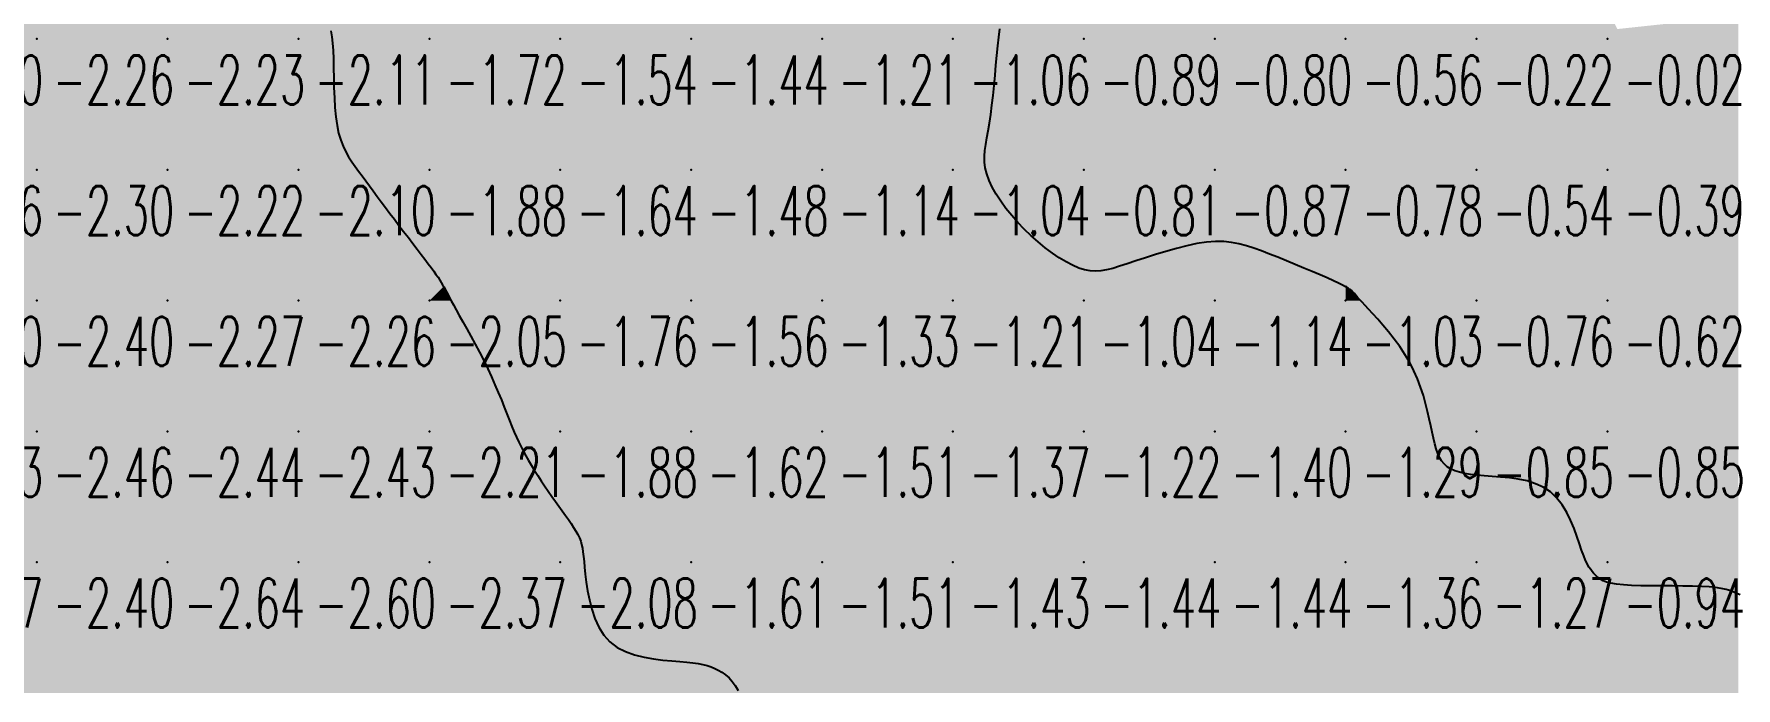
# Model space of a CAD drawing. Header units: millimetres. Extents: x 88261 to 90953, y 390274 to 392322.
# Drawn here: x 90320 to 90450.1, y 391247.6 to 391297.6 of the extents above; entities that cross this region are included whole.
import ezdxf
from ezdxf.enums import TextEntityAlignment as Align

# ---------------------------------------------------------------- set-up
doc = ezdxf.new("R2010")
doc.units = ezdxf.units.MM
doc.header["$LTSCALE"] = 25
for name, color, linetype in [('CN_03_00', 7, 'Continuous'), ('COTEAlt', 7, 'Continuous'), ('TN_COLORIAGE', 7, 'Continuous')]:
    doc.layers.add(name, color=color, linetype=linetype)
doc.styles.add('Simplex 1.0', font='Simplex.shx', dxfattribs={"width": 0.99, "height": 2.5})
doc.styles.get("Standard").update_dxf_attribs({"font": 'times.ttf'})

# ---------------------------------------------------------------- blocks, each defined once
blk = doc.blocks.new('COTE')
at = {"color": 0}
blk.add_point((0, 0), dxfattribs=at)
at = {"layer": 'COTEAlt'}
blk.add_attdef('ALT', text='', height=3.75, dxfattribs=at).set_placement((1.25, -1.25), align=Align.TOP_LEFT)

msp = doc.modelspace()

# ---------------------------------------------------------------- linework, layer by layer
at = {"layer": 'CN_03_00', "flags": 128}
for points, elevation in [([(90342.73, 391297.86), (90342.8, 391297.4), (90342.85, 391296.91), (90342.89, 391296.35), (90342.91, 391295.72), (90342.93, 391295.02), (90342.94, 391294.28), (90342.96, 391293.52), (90342.99, 391292.75), (90343.03, 391292), (90343.09, 391291.28), (90343.19, 391290.62), (90343.31, 391290.03), (90343.47, 391289.51), (90343.65, 391289.04), (90343.86, 391288.61), (90344.08, 391288.22), (90344.32, 391287.85), (90344.58, 391287.5), (90344.84, 391287.14), (90345.11, 391286.77), (90345.38, 391286.4), (90345.66, 391286.02), (90345.95, 391285.62), (90346.25, 391285.21), (90346.56, 391284.79), (90346.89, 391284.36), (90347.22, 391283.91), (90347.57, 391283.46), (90347.92, 391282.99), (90348.28, 391282.52), (90348.64, 391282.06), (90348.98, 391281.61), (90349.31, 391281.18), (90349.62, 391280.77), (90349.91, 391280.4), (90350.16, 391280.06), (90350.38, 391279.76), (90350.58, 391279.48), (90350.75, 391279.24), (90350.91, 391279.02), (90351.04, 391278.81), (90351.16, 391278.62), (90351.26, 391278.45), (90351.36, 391278.28), (90351.45, 391278.11), (90351.55, 391277.92), (90351.65, 391277.72), (90351.77, 391277.49), (90351.92, 391277.23), (90352.09, 391276.91), (90352.29, 391276.54), (90352.53, 391276.11), (90352.81, 391275.62), (90353.11, 391275.08), (90353.42, 391274.51), (90353.75, 391273.91), (90354.08, 391273.29), (90354.4, 391272.66), (90354.71, 391272.03), (90355, 391271.42), (90355.26, 391270.81), (90355.51, 391270.22), (90355.75, 391269.65), (90355.96, 391269.1), (90356.17, 391268.57), (90356.36, 391268.08), (90356.55, 391267.62), (90356.73, 391267.19), (90356.9, 391266.79), (90357.07, 391266.42), (90357.25, 391266.06), (90357.43, 391265.71), (90357.62, 391265.36), (90357.82, 391265.01), (90358.04, 391264.64), (90358.27, 391264.26), (90358.52, 391263.87), (90358.78, 391263.47), (90359.05, 391263.07), (90359.33, 391262.67), (90359.6, 391262.27), (90359.87, 391261.89), (90360.14, 391261.51), (90360.39, 391261.16), (90360.64, 391260.82), (90360.87, 391260.5), (90361.08, 391260.19), (90361.27, 391259.9), (90361.44, 391259.62), (90361.59, 391259.35), (90361.71, 391259.09), (90361.81, 391258.84), (90361.88, 391258.58), (90361.94, 391258.31), (90361.98, 391258.02), (90362.02, 391257.68), (90362.06, 391257.29), (90362.1, 391256.85), (90362.16, 391256.32), (90362.23, 391255.72), (90362.33, 391255.06), (90362.47, 391254.36), (90362.65, 391253.65), (90362.89, 391252.94), (90363.19, 391252.28), (90363.57, 391251.67), (90364.04, 391251.15), (90364.6, 391250.72), (90365.24, 391250.4), (90365.93, 391250.15), (90366.65, 391249.97), (90367.37, 391249.84), (90368.09, 391249.75), (90368.76, 391249.69), (90369.38, 391249.65), (90369.92, 391249.6), (90370.38, 391249.55), (90370.79, 391249.49), (90371.15, 391249.42), (90371.47, 391249.34), (90371.77, 391249.24), (90372.05, 391249.12), (90372.32, 391248.98), (90372.59, 391248.82), (90372.87, 391248.62), (90373.14, 391248.39), (90373.39, 391248.12), (90373.62, 391247.81), (90373.83, 391247.44)], -2), ([(90450.38, 391254.74), (90450.02, 391254.9), (90449.67, 391255.04), (90449.32, 391255.15), (90448.93, 391255.23), (90448.5, 391255.3), (90448.01, 391255.35), (90447.43, 391255.38), (90446.76, 391255.4), (90446.01, 391255.41), (90445.22, 391255.42), (90444.4, 391255.42), (90443.59, 391255.43), (90442.81, 391255.44), (90442.1, 391255.47), (90441.47, 391255.51), (90440.95, 391255.56), (90440.52, 391255.64), (90440.19, 391255.72), (90439.92, 391255.82), (90439.72, 391255.93), (90439.56, 391256.04), (90439.42, 391256.16), (90439.31, 391256.28), (90439.19, 391256.4), (90439.08, 391256.54), (90438.97, 391256.69), (90438.84, 391256.87), (90438.72, 391257.1), (90438.58, 391257.38), (90438.44, 391257.73), (90438.28, 391258.15), (90438.11, 391258.65), (90437.92, 391259.22), (90437.7, 391259.82), (90437.44, 391260.44), (90437.14, 391261.05), (90436.79, 391261.63), (90436.37, 391262.16), (90435.9, 391262.61), (90435.35, 391262.97), (90434.75, 391263.24), (90434.11, 391263.45), (90433.44, 391263.59), (90432.76, 391263.69), (90432.09, 391263.75), (90431.45, 391263.8), (90430.84, 391263.84), (90430.29, 391263.89), (90429.79, 391263.95), (90429.34, 391264.03), (90428.94, 391264.12), (90428.58, 391264.23), (90428.27, 391264.38), (90428, 391264.54), (90427.77, 391264.75), (90427.58, 391264.98), (90427.42, 391265.25), (90427.28, 391265.56), (90427.16, 391265.9), (90427.05, 391266.29), (90426.96, 391266.71), (90426.86, 391267.17), (90426.76, 391267.66), (90426.64, 391268.2), (90426.51, 391268.77), (90426.36, 391269.36), (90426.19, 391269.98), (90425.98, 391270.61), (90425.74, 391271.25), (90425.47, 391271.88), (90425.15, 391272.51), (90424.78, 391273.13), (90424.38, 391273.73), (90423.96, 391274.3), (90423.53, 391274.85), (90423.1, 391275.35), (90422.7, 391275.81), (90422.32, 391276.22), (90422, 391276.58), (90421.73, 391276.87), (90421.51, 391277.11), (90421.33, 391277.31), (90421.19, 391277.46), (90421.08, 391277.59), (90420.99, 391277.69), (90420.92, 391277.77), (90420.85, 391277.85), (90420.77, 391277.92), (90420.69, 391278), (90420.58, 391278.09), (90420.44, 391278.18), (90420.25, 391278.3), (90420.01, 391278.43), (90419.7, 391278.58), (90419.31, 391278.76), (90418.84, 391278.97), (90418.3, 391279.21), (90417.7, 391279.47), (90417.06, 391279.73), (90416.4, 391280.01), (90415.73, 391280.28), (90415.07, 391280.55), (90414.42, 391280.8), (90413.82, 391281.04), (90413.23, 391281.25), (90412.67, 391281.43), (90412.1, 391281.58), (90411.53, 391281.69), (90410.93, 391281.75), (90410.3, 391281.76), (90409.62, 391281.71), (90408.89, 391281.6), (90408.11, 391281.43), (90407.32, 391281.23), (90406.51, 391281), (90405.72, 391280.76), (90404.95, 391280.51), (90404.22, 391280.27), (90403.56, 391280.05), (90402.97, 391279.86), (90402.45, 391279.7), (90401.98, 391279.58), (90401.54, 391279.51), (90401.13, 391279.49), (90400.72, 391279.51), (90400.3, 391279.59), (90399.86, 391279.73), (90399.39, 391279.94), (90398.89, 391280.2), (90398.37, 391280.51), (90397.84, 391280.87), (90397.3, 391281.28), (90396.76, 391281.72), (90396.22, 391282.19), (90395.7, 391282.69), (90395.21, 391283.21), (90394.74, 391283.75), (90394.3, 391284.29), (90393.91, 391284.84), (90393.55, 391285.38), (90393.25, 391285.91), (90393.01, 391286.43), (90392.83, 391286.92), (90392.72, 391287.38), (90392.66, 391287.83), (90392.65, 391288.27), (90392.69, 391288.72), (90392.75, 391289.18), (90392.84, 391289.68), (90392.94, 391290.22), (90393.04, 391290.81), (90393.13, 391291.47), (90393.22, 391292.18), (90393.31, 391292.92), (90393.39, 391293.69), (90393.46, 391294.47), (90393.53, 391295.24), (90393.61, 391295.99), (90393.67, 391296.71), (90393.74, 391297.38), (90393.82, 391298.01)], -1)]:
    msp.add_lwpolyline(points, dxfattribs=dict(at, elevation=elevation))
at = {"layer": 'TN_COLORIAGE', "color": 111}
for points in [[(90310.25, 391307.24, -2.28), (90310.25, 391297.24, -2.28), (90320.25, 391307.24, -2.28)], [(90310.25, 391297.24, -2.28), (90320.25, 391297.24, -2.28), (90320.25, 391307.24, -2.28)], [(90320.25, 391307.24, -2.21), (90320.25, 391297.24, -2.21), (90330.25, 391307.24, -2.21)], [(90320.25, 391297.24, -2.21), (90330.25, 391297.24, -2.21), (90330.25, 391307.24, -2.21)], [(90330.25, 391297.24, -2), (90340.25, 391297.24, -2), (90340.25, 391307.24, -2)], [(90330.25, 391307.24, -2), (90330.25, 391297.24, -2), (90340.25, 391307.24, -2)], [(90340.25, 391297.24, -2), (90342.33, 391299.32, -2), (90340.25, 391307.24, -2), (90340.26, 391307.24, -2)], [(90342.33, 391299.32, -2.11), (90343.05, 391297.24, -2.11), (90340.25, 391297.24, -2.11)], [(90310.25, 391297.24, -2.26), (90310.25, 391287.24, -2.26), (90320.25, 391297.24, -2.26)], [(90310.25, 391287.24, -2.26), (90320.25, 391287.24, -2.26), (90320.25, 391297.24, -2.26)], [(90320.25, 391297.24, -2.23), (90320.25, 391287.24, -2.23), (90330.25, 391297.24, -2.23)], [(90320.25, 391287.24, -2.23), (90330.25, 391287.24, -2.23), (90330.25, 391297.24, -2.23)], [(90330.25, 391287.24, -2.11), (90340.25, 391287.24, -2.11), (90340.25, 391297.24, -2.11)], [(90330.25, 391297.24, -2.11), (90330.25, 391287.24, -2.11), (90340.25, 391297.24, -2.11)], [(90340.25, 391297.24, -2), (90343.05, 391297.24, -2), (90340.25, 391287.24, -2), (90342.82, 391289.81, -2)], [(90342.82, 391289.81, -2.1), (90344.78, 391287.24, -2.1), (90340.25, 391287.24, -2.1)], [(90310.25, 391287.24, -2.3), (90310.25, 391277.24, -2.3), (90320.25, 391287.24, -2.3)], [(90310.25, 391277.24, -2.3), (90320.25, 391277.24, -2.3), (90320.25, 391287.24, -2.3)], [(90320.25, 391287.24, -2.22), (90320.25, 391277.24, -2.22), (90330.25, 391287.24, -2.22)], [(90320.25, 391277.24, -2.22), (90330.25, 391277.24, -2.22), (90330.25, 391287.24, -2.22)], [(90330.25, 391277.24, -2.1), (90340.25, 391277.24, -2.1), (90340.25, 391287.24, -2.1)], [(90330.25, 391287.24, -2.1), (90330.25, 391277.24, -2.1), (90340.25, 391287.24, -2.1)], [(90340.25, 391277.24, -2), (90347.07, 391284.06, -2), (90340.25, 391287.24, -2), (90344.78, 391287.24, -2)], [(90340.25, 391277.24, -2), (90347.07, 391284.06, -2), (90350.25, 391277.24, -2), (90350.25, 391279.99, -2)], [(90351.37, 391278.36, -2.05), (90350.25, 391279.99, -2.05), (90350.25, 391277.24, -2.05)], [(90351.37, 391278.36, -2.05), (90351.86, 391277.24, -2.05), (90350.25, 391277.24, -2.05)], [(90310.25, 391277.24, -2.4), (90310.25, 391267.24, -2.4), (90320.25, 391277.24, -2.4)], [(90310.25, 391267.24, -2.4), (90320.25, 391267.24, -2.4), (90320.25, 391277.24, -2.4)], [(90320.25, 391277.24, -2.27), (90320.25, 391267.24, -2.27), (90330.25, 391277.24, -2.27)], [(90320.25, 391267.24, -2.27), (90330.25, 391267.24, -2.27), (90330.25, 391277.24, -2.27)], [(90330.25, 391267.24, -2.26), (90340.25, 391267.24, -2.26), (90340.25, 391277.24, -2.26)], [(90330.25, 391277.24, -2.26), (90330.25, 391267.24, -2.26), (90340.25, 391277.24, -2.26)], [(90350.25, 391267.24, -2.43), (90350.25, 391277.24, -2.43), (90340.25, 391267.24, -2.43)], [(90340.25, 391277.24, -2.05), (90340.25, 391267.24, -2.05), (90350.25, 391277.24, -2.05)], [(90350.25, 391267.24, -2), (90354.94, 391271.93, -2), (90350.25, 391277.24, -2), (90351.86, 391277.24, -2)], [(90354.94, 391271.93, -2.21), (90356.63, 391267.24, -2.21), (90350.25, 391267.24, -2.21)], [(90310.25, 391267.24, -2.46), (90310.25, 391257.24, -2.46), (90320.25, 391267.24, -2.46)], [(90310.25, 391257.24, -2.46), (90320.25, 391257.24, -2.46), (90320.25, 391267.24, -2.46)], [(90320.25, 391267.24, -2.44), (90320.25, 391257.24, -2.44), (90330.25, 391267.24, -2.44)], [(90320.25, 391257.24, -2.44), (90330.25, 391257.24, -2.44), (90330.25, 391267.24, -2.44)], [(90330.25, 391257.24, -2.43), (90340.25, 391257.24, -2.43), (90340.25, 391267.24, -2.43)], [(90330.25, 391267.24, -2.43), (90330.25, 391257.24, -2.43), (90340.25, 391267.24, -2.43)], [(90350.25, 391257.24, -2.6), (90350.25, 391267.24, -2.6), (90340.25, 391257.24, -2.6)], [(90340.25, 391267.24, -2.21), (90340.25, 391257.24, -2.21), (90350.25, 391267.24, -2.21)], [(90350.25, 391257.24, -2), (90357.84, 391264.83, -2), (90350.25, 391267.24, -2), (90356.63, 391267.24, -2)], [(90350.25, 391257.24, -2), (90357.84, 391264.83, -2), (90360.25, 391257.24, -2), (90360.25, 391261.31, -2)], [(90362.01, 391259, -2.08), (90360.25, 391261.31, -2.08), (90360.25, 391257.24, -2.08)], [(90361.99, 391257.24, -2.08), (90362.01, 391259, -2.08), (90360.25, 391257.24, -2.08)], [(90320.25, 391257.24, -2), (90311.01, 391248, -2), (90310.25, 391257.24, -2), (90310.25, 391248.82, -2)], [(90320.25, 391257.24, -2), (90311.01, 391248, -2), (90320.25, 391247.24, -2), (90311.04, 391247.24, -2)], [(90320.25, 391257.24, -2.64), (90320.25, 391247.24, -2.64), (90330.25, 391257.24, -2.64)], [(90320.25, 391247.24, -2.64), (90330.25, 391247.24, -2.64), (90330.25, 391257.24, -2.64)], [(90330.25, 391247.24, -2.6), (90340.25, 391247.24, -2.6), (90340.25, 391257.24, -2.6)], [(90330.25, 391257.24, -2.6), (90330.25, 391247.24, -2.6), (90340.25, 391257.24, -2.6)], [(90350.25, 391247.24, -2.6), (90350.25, 391257.24, -2.6), (90340.25, 391247.24, -2.6)], [(90340.25, 391257.24, -2.37), (90340.25, 391247.24, -2.37), (90350.25, 391257.24, -2.37)], [(90350.25, 391247.24, -2.37), (90360.25, 391257.24, -2.37), (90350.25, 391257.24, -2.37)], [(90350.25, 391247.24, -2.08), (90360.25, 391247.24, -2.08), (90360.25, 391257.24, -2.08)], [(90360.25, 391247.24, -2), (90363, 391249.99, -2), (90360.25, 391257.24, -2), (90361.99, 391257.24, -2)], [(90360.25, 391247.24, -2), (90363, 391249.99, -2), (90370.25, 391247.24, -2), (90370.25, 391249.66, -2)], [(90372.26, 391249.25, -2.12), (90370.25, 391249.66, -2.12), (90370.25, 391247.24, -2.12)], [(90372.26, 391249.25, -2.12), (90374.63, 391247.24, -2.12), (90370.25, 391247.24, -2.12)]]:
    msp.add_solid(points, dxfattribs=at)
at = {"layer": 'TN_COLORIAGE', "color": 101}
for points in [[(90343.05, 391297.24, -1.58), (90342.33, 391299.32, -1.58), (90350.25, 391297.24, -1.58), (90350.25, 391307.24, -1.58)], [(90350.25, 391297.24, -1.58), (90360.25, 391307.24, -1.58), (90350.25, 391307.24, -1.58)], [(90350.25, 391297.24, -1.47), (90360.25, 391297.24, -1.47), (90360.25, 391307.24, -1.47)], [(90360.25, 391297.24, -1.36), (90370.25, 391297.24, -1.36), (90370.25, 391307.24, -1.36)], [(90360.25, 391307.24, -1.36), (90360.25, 391297.24, -1.36), (90370.25, 391307.24, -1.36)], [(90370.25, 391297.24, -1.27), (90380.25, 391297.24, -1.27), (90380.25, 391307.24, -1.27)], [(90370.25, 391307.24, -1.27), (90370.25, 391297.24, -1.27), (90380.25, 391307.24, -1.27)], [(90380.25, 391297.24, -1.13), (90390.25, 391297.24, -1.13), (90390.25, 391307.24, -1.13)], [(90380.25, 391307.24, -1.13), (90380.25, 391297.24, -1.13), (90390.25, 391307.24, -1.13)], [(90390.25, 391307.24, -1), (90396.36, 391307.24, -1), (90390.25, 391297.24, -1), (90394.22, 391301.21, -1)], [(90393.68, 391297.24, -1.06), (90394.22, 391301.21, -1.06), (90390.25, 391297.24, -1.06)], [(90344.78, 391287.24, -1.72), (90342.82, 391289.81, -1.72), (90350.25, 391287.24, -1.72), (90350.25, 391297.24, -1.72)], [(90342.82, 391289.81, -1.72), (90343.05, 391297.24, -1.72), (90350.25, 391297.24, -1.72)], [(90350.25, 391287.24, -1.54), (90360.25, 391287.24, -1.54), (90360.25, 391297.24, -1.54)], [(90350.25, 391287.24, -1.72), (90360.25, 391297.24, -1.72), (90350.25, 391297.24, -1.72)], [(90360.25, 391287.24, -1.44), (90370.25, 391287.24, -1.44), (90370.25, 391297.24, -1.44)], [(90360.25, 391297.24, -1.44), (90360.25, 391287.24, -1.44), (90370.25, 391297.24, -1.44)], [(90370.25, 391297.24, -1.21), (90370.25, 391287.24, -1.21), (90380.25, 391297.24, -1.21)], [(90370.25, 391287.24, -1.21), (90380.25, 391287.24, -1.21), (90380.25, 391297.24, -1.21)], [(90380.25, 391287.24, -1.06), (90390.25, 391287.24, -1.06), (90390.25, 391297.24, -1.06)], [(90380.25, 391297.24, -1.06), (90380.25, 391287.24, -1.06), (90390.25, 391297.24, -1.06)], [(90390.25, 391297.24, -1), (90393.68, 391297.24, -1), (90390.25, 391287.24, -1), (90393.11, 391290.1, -1)], [(90392.1, 391287.24, -1.04), (90393.11, 391290.1, -1.04), (90390.25, 391287.24, -1.04)], [(90344.78, 391287.24, -1.88), (90347.07, 391284.06, -1.88), (90350.25, 391287.24, -1.88)], [(90350.25, 391279.99, -1.88), (90347.07, 391284.06, -1.88), (90350.25, 391287.24, -1.88)], [(90350.25, 391279.99, -1.64), (90351.37, 391278.36, -1.64), (90350.25, 391287.24, -1.64), (90360.25, 391287.24, -1.64)], [(90351.86, 391277.24, -1.64), (90351.37, 391278.36, -1.64), (90360.25, 391277.24, -1.64), (90360.25, 391287.24, -1.64)], [(90360.25, 391287.24, -1.48), (90360.25, 391277.24, -1.48), (90370.25, 391287.24, -1.48)], [(90360.25, 391277.24, -1.48), (90370.25, 391277.24, -1.48), (90370.25, 391287.24, -1.48)], [(90370.25, 391287.24, -1.14), (90370.25, 391277.24, -1.14), (90380.25, 391287.24, -1.14)], [(90370.25, 391277.24, -1.14), (90380.25, 391277.24, -1.14), (90380.25, 391287.24, -1.14)], [(90380.25, 391287.24, -1.04), (90380.25, 391277.24, -1.04), (90390.25, 391287.24, -1.04)], [(90380.25, 391277.24, -1.04), (90390.25, 391277.24, -1.04), (90390.25, 391287.24, -1.04)], [(90390.25, 391277.24, -1), (90395.47, 391282.46, -1), (90390.25, 391287.24, -1), (90392.1, 391287.24, -1)], [(90390.25, 391277.24, -1), (90395.47, 391282.46, -1), (90400.25, 391277.24, -1), (90400.25, 391279.06, -1)], [(90410.25, 391277.24, -1), (90410.25, 391282.38, -1), (90400.25, 391277.24, -1), (90402.72, 391279.71, -1)], [(90414.01, 391281, -1.14), (90410.25, 391282.38, -1.14), (90410.25, 391277.24, -1.14)], [(90410.25, 391277.24, -1), (90414.01, 391281, -1), (90420.25, 391277.24, -1), (90420.25, 391278.43, -1)], [(90400.25, 391279.06, -1.04), (90402.72, 391279.71, -1.04), (90400.25, 391277.24, -1.04)], [(90420.87, 391277.86, -1.03), (90420.25, 391278.43, -1.03), (90420.25, 391277.24, -1.03)], [(90351.86, 391277.24, -1.76), (90354.94, 391271.93, -1.76), (90360.25, 391277.24, -1.76)], [(90356.63, 391267.24, -1.76), (90354.94, 391271.93, -1.76), (90360.25, 391267.24, -1.76), (90360.25, 391277.24, -1.76)], [(90360.25, 391267.24, -1.56), (90370.25, 391267.24, -1.56), (90370.25, 391277.24, -1.56)], [(90360.25, 391277.24, -1.56), (90360.25, 391267.24, -1.56), (90370.25, 391277.24, -1.56)], [(90370.25, 391277.24, -1.33), (90370.25, 391267.24, -1.33), (90380.25, 391277.24, -1.33)], [(90370.25, 391267.24, -1.33), (90380.25, 391267.24, -1.33), (90380.25, 391277.24, -1.33)], [(90380.25, 391267.24, -1.21), (90390.25, 391267.24, -1.21), (90390.25, 391277.24, -1.21)], [(90380.25, 391277.24, -1.21), (90380.25, 391267.24, -1.21), (90390.25, 391277.24, -1.21)], [(90390.25, 391267.24, -1.04), (90400.25, 391267.24, -1.04), (90400.25, 391277.24, -1.04)], [(90390.25, 391277.24, -1.04), (90390.25, 391267.24, -1.04), (90400.25, 391277.24, -1.04)], [(90400.25, 391267.24, -1.14), (90410.25, 391267.24, -1.14), (90410.25, 391277.24, -1.14)], [(90400.25, 391277.24, -1.14), (90400.25, 391267.24, -1.14), (90410.25, 391277.24, -1.14)], [(90410.25, 391267.24, -1.03), (90420.25, 391267.24, -1.03), (90420.25, 391277.24, -1.03)], [(90410.25, 391277.24, -1.03), (90410.25, 391267.24, -1.03), (90420.25, 391277.24, -1.03)], [(90420.87, 391277.86, -1.03), (90421.36, 391277.24, -1.03), (90420.25, 391277.24, -1.03)], [(90420.25, 391267.24, -1), (90425.66, 391272.65, -1), (90420.25, 391277.24, -1), (90421.36, 391277.24, -1)], [(90425.66, 391272.65, -1.29), (90426.87, 391267.24, -1.29), (90420.25, 391267.24, -1.29)], [(90356.63, 391267.24, -1.88), (90357.84, 391264.83, -1.88), (90360.25, 391267.24, -1.88)], [(90360.25, 391261.31, -1.88), (90357.84, 391264.83, -1.88), (90360.25, 391267.24, -1.88)], [(90360.25, 391261.31, -1.62), (90362.01, 391259, -1.62), (90360.25, 391267.24, -1.62), (90370.25, 391267.24, -1.62)], [(90362.01, 391259, -1.61), (90361.99, 391257.24, -1.61), (90370.25, 391267.24, -1.61), (90370.25, 391257.24, -1.61)], [(90370.25, 391267.24, -1.51), (90370.25, 391257.24, -1.51), (90380.25, 391267.24, -1.51)], [(90370.25, 391257.24, -1.51), (90380.25, 391257.24, -1.51), (90380.25, 391267.24, -1.51)], [(90380.25, 391267.24, -1.37), (90380.25, 391257.24, -1.37), (90390.25, 391267.24, -1.37)], [(90380.25, 391257.24, -1.37), (90390.25, 391257.24, -1.37), (90390.25, 391267.24, -1.37)], [(90390.25, 391267.24, -1.22), (90390.25, 391257.24, -1.22), (90400.25, 391267.24, -1.22)], [(90390.25, 391257.24, -1.22), (90400.25, 391257.24, -1.22), (90400.25, 391267.24, -1.22)], [(90400.25, 391267.24, -1.4), (90400.25, 391257.24, -1.4), (90410.25, 391267.24, -1.4)], [(90400.25, 391257.24, -1.4), (90410.25, 391257.24, -1.4), (90410.25, 391267.24, -1.4)], [(90410.25, 391267.24, -1.29), (90410.25, 391257.24, -1.29), (90420.25, 391267.24, -1.29)], [(90410.25, 391257.24, -1.29), (90420.25, 391257.24, -1.29), (90420.25, 391267.24, -1.29)], [(90420.25, 391257.24, -1), (90427.38, 391264.37, -1), (90420.25, 391267.24, -1), (90426.87, 391267.24, -1)], [(90420.25, 391257.24, -1), (90427.38, 391264.37, -1), (90430.25, 391257.24, -1), (90430.25, 391263.75, -1)], [(90436.68, 391263.67, -1.27), (90430.25, 391263.75, -1.27), (90430.25, 391257.24, -1.27)], [(90436.68, 391263.67, -1.27), (90438.43, 391257.24, -1.27), (90430.25, 391257.24, -1.27)], [(90361.99, 391257.24, -1.61), (90363, 391249.99, -1.61), (90370.25, 391257.24, -1.61)], [(90370.25, 391249.66, -1.61), (90363, 391249.99, -1.61), (90370.25, 391257.24, -1.61)], [(90370.25, 391249.66, -1.51), (90372.26, 391249.25, -1.51), (90370.25, 391257.24, -1.51), (90380.25, 391257.24, -1.51)], [(90374.63, 391247.24, -1.51), (90372.26, 391249.25, -1.51), (90380.25, 391247.24, -1.51), (90380.25, 391257.24, -1.51)], [(90380.25, 391257.24, -1.43), (90380.25, 391247.24, -1.43), (90390.25, 391257.24, -1.43)], [(90380.25, 391247.24, -1.43), (90390.25, 391247.24, -1.43), (90390.25, 391257.24, -1.43)], [(90390.25, 391257.24, -1.44), (90390.25, 391247.24, -1.44), (90400.25, 391257.24, -1.44)], [(90390.25, 391247.24, -1.44), (90400.25, 391247.24, -1.44), (90400.25, 391257.24, -1.44)], [(90400.25, 391247.24, -1.44), (90410.25, 391247.24, -1.44), (90410.25, 391257.24, -1.44)], [(90400.25, 391257.24, -1.44), (90400.25, 391247.24, -1.44), (90410.25, 391257.24, -1.44)], [(90410.25, 391247.24, -1.36), (90420.25, 391247.24, -1.36), (90420.25, 391257.24, -1.36)], [(90410.25, 391257.24, -1.36), (90410.25, 391247.24, -1.36), (90420.25, 391257.24, -1.36)], [(90420.25, 391247.24, -1.27), (90430.25, 391247.24, -1.27), (90430.25, 391257.24, -1.27)], [(90420.25, 391257.24, -1.27), (90420.25, 391247.24, -1.27), (90430.25, 391257.24, -1.27)], [(90430.25, 391247.24, -1), (90439.29, 391256.28, -1), (90430.25, 391257.24, -1), (90438.43, 391257.24, -1)], [(90430.25, 391247.24, -1), (90439.29, 391256.28, -1), (90440.25, 391247.24, -1), (90440.25, 391255.31, -1)], [(90440.25, 391247.24, -1), (90448.52, 391255.51, -1), (90450.25, 391247.24, -1), (90450.25, 391254.9, -1)], [(90440.25, 391255.31, -1.25), (90448.52, 391255.51, -1.25), (90440.25, 391247.24, -1.25)]]:
    msp.add_solid(points, dxfattribs=at)
at = {"layer": 'TN_COLORIAGE', "color": 91}
for points in [[(90394.22, 391301.21, -0.89), (90393.68, 391297.24, -0.89), (90400.25, 391307.24, -0.89), (90400.25, 391297.24, -0.89)], [(90400.25, 391307.24, -0.86), (90400.25, 391297.24, -0.86), (90410.25, 391307.24, -0.86)], [(90400.25, 391297.24, -0.86), (90410.25, 391297.24, -0.86), (90410.25, 391307.24, -0.86)], [(90410.25, 391297.24, -0.38), (90420.25, 391297.24, -0.38), (90420.25, 391307.24, -0.38)], [(90410.25, 391307.24, -0.38), (90410.25, 391297.24, -0.38), (90420.25, 391307.24, -0.38)], [(90420.25, 391297.24, -0.13), (90430.25, 391297.24, -0.13), (90430.25, 391307.24, -0.13)], [(90420.25, 391307.24, -0.13), (90420.25, 391297.24, -0.13), (90430.25, 391307.24, -0.13)], [(90430.25, 391297.24), (90437.58, 391304.57), (90430.25, 391307.24), (90436.48, 391307.24)], [(90430.25, 391297.24), (90437.58, 391304.57), (90440.25, 391297.24), (90440.25, 391299.49)], [(90441.01, 391298, -0.02), (90440.25, 391299.49, -0.02), (90440.25, 391297.24, -0.02)], [(90450.25, 391297.24), (90450.25, 391298.99), (90440.25, 391297.24), (90441.01, 391298)], [(90393.11, 391290.1, -0.81), (90392.1, 391287.24, -0.81), (90400.25, 391297.24, -0.81), (90400.25, 391287.24, -0.81)], [(90393.11, 391290.1, -0.89), (90393.68, 391297.24, -0.89), (90400.25, 391297.24, -0.89)], [(90400.25, 391287.24, -0.8), (90410.25, 391287.24, -0.8), (90410.25, 391297.24, -0.8)], [(90400.25, 391297.24, -0.8), (90400.25, 391287.24, -0.8), (90410.25, 391297.24, -0.8)], [(90410.25, 391287.24, -0.56), (90420.25, 391287.24, -0.56), (90420.25, 391297.24, -0.56)], [(90410.25, 391297.24, -0.56), (90410.25, 391287.24, -0.56), (90420.25, 391297.24, -0.56)], [(90420.25, 391297.24, -0.22), (90420.25, 391287.24, -0.22), (90430.25, 391297.24, -0.22)], [(90420.25, 391287.24, -0.22), (90430.25, 391287.24, -0.22), (90430.25, 391297.24, -0.22)], [(90430.25, 391287.24, -0.02), (90440.25, 391287.24, -0.02), (90440.25, 391297.24, -0.02)], [(90430.25, 391297.24, -0.02), (90430.25, 391287.24, -0.02), (90440.25, 391297.24, -0.02)], [(90440.25, 391297.24, -0.06), (90440.25, 391287.24, -0.06), (90450.25, 391297.24, -0.06)], [(90440.25, 391287.24, -0.06), (90450.25, 391287.24, -0.06), (90450.25, 391297.24, -0.06)], [(90392.1, 391287.24, -0.81), (90395.47, 391282.46, -0.81), (90400.25, 391287.24, -0.81)], [(90400.25, 391279.06, -0.81), (90395.47, 391282.46, -0.81), (90400.25, 391287.24, -0.81)], [(90402.72, 391279.71, -0.81), (90400.25, 391279.06, -0.81), (90410.25, 391287.24, -0.81), (90400.25, 391287.24, -0.81)], [(90402.72, 391279.71, -0.87), (90410.25, 391282.38, -0.87), (90410.25, 391287.24, -0.87)], [(90410.25, 391282.38, -0.78), (90414.01, 391281, -0.78), (90410.25, 391287.24, -0.78), (90420.25, 391287.24, -0.78)], [(90420.25, 391278.43, -0.78), (90414.01, 391281, -0.78), (90420.25, 391287.24, -0.78)], [(90420.25, 391278.43, -0.54), (90420.87, 391277.86, -0.54), (90420.25, 391287.24, -0.54), (90430.25, 391287.24, -0.54)], [(90421.36, 391277.24, -0.54), (90420.87, 391277.86, -0.54), (90430.25, 391277.24, -0.54), (90430.25, 391287.24, -0.54)], [(90430.25, 391287.24, -0.39), (90430.25, 391277.24, -0.39), (90440.25, 391287.24, -0.39)], [(90430.25, 391277.24, -0.39), (90440.25, 391277.24, -0.39), (90440.25, 391287.24, -0.39)], [(90440.25, 391287.24, -0.27), (90440.25, 391277.24, -0.27), (90450.25, 391287.24, -0.27)], [(90440.25, 391277.24, -0.27), (90450.25, 391277.24, -0.27), (90450.25, 391287.24, -0.27)], [(90421.36, 391277.24, -0.76), (90425.66, 391272.65, -0.76), (90430.25, 391277.24, -0.76)], [(90426.87, 391267.24, -0.76), (90425.66, 391272.65, -0.76), (90430.25, 391267.24, -0.76), (90430.25, 391277.24, -0.76)], [(90430.25, 391267.24, -0.62), (90440.25, 391267.24, -0.62), (90440.25, 391277.24, -0.62)], [(90430.25, 391277.24, -0.62), (90430.25, 391267.24, -0.62), (90440.25, 391277.24, -0.62)], [(90440.25, 391267.24, -0.5), (90450.25, 391267.24, -0.5), (90450.25, 391277.24, -0.5)], [(90440.25, 391277.24, -0.5), (90440.25, 391267.24, -0.5), (90450.25, 391277.24, -0.5)], [(90426.87, 391267.24, -0.85), (90427.38, 391264.37, -0.85), (90430.25, 391267.24, -0.85)], [(90430.25, 391263.75, -0.85), (90427.38, 391264.37, -0.85), (90430.25, 391267.24, -0.85)], [(90430.25, 391263.75, -0.85), (90436.68, 391263.67, -0.85), (90430.25, 391267.24, -0.85), (90440.25, 391267.24, -0.85)], [(90438.43, 391257.24, -0.85), (90436.68, 391263.67, -0.85), (90440.25, 391257.24, -0.85), (90440.25, 391267.24, -0.85)], [(90440.25, 391257.24, -0.72), (90450.25, 391257.24, -0.72), (90450.25, 391267.24, -0.72)], [(90440.25, 391267.24, -0.72), (90440.25, 391257.24, -0.72), (90450.25, 391267.24, -0.72)], [(90438.43, 391257.24, -0.94), (90439.29, 391256.28, -0.94), (90440.25, 391257.24, -0.94)], [(90440.25, 391255.31, -0.94), (90439.29, 391256.28, -0.94), (90440.25, 391257.24, -0.94)], [(90448.52, 391255.51, -0.94), (90440.25, 391255.31, -0.94), (90450.25, 391257.24, -0.94), (90440.25, 391257.24, -0.94)], [(90450.25, 391254.9, -0.95), (90448.52, 391255.51, -0.95), (90450.25, 391257.24, -0.95)]]:
    msp.add_solid(points, dxfattribs=at)

# ---------------------------------------------------------------- block references
at = {"layer": 'COTEAlt'}
ref = msp.add_blockref('COTE', (90310.25, 391297.24), dxfattribs=at)
ref.add_attrib('ALT', '-2.30', dxfattribs={"height": 3.75, "style": 'Simplex 1.0', "width": 0.6}).set_placement((90311.5, 391295.99), align=Align.TOP_LEFT)
ref = msp.add_blockref('COTE', (90320.25, 391297.24), dxfattribs=at)
ref.add_attrib('ALT', '-2.26', dxfattribs={"height": 3.75, "style": 'Simplex 1.0', "width": 0.6}).set_placement((90321.5, 391295.99), align=Align.TOP_LEFT)
ref = msp.add_blockref('COTE', (90330.25, 391297.24), dxfattribs=at)
ref.add_attrib('ALT', '-2.23', dxfattribs={"height": 3.75, "style": 'Simplex 1.0', "width": 0.6}).set_placement((90331.5, 391295.99), align=Align.TOP_LEFT)
ref = msp.add_blockref('COTE', (90340.25, 391297.24), dxfattribs=at)
ref.add_attrib('ALT', '-2.11', dxfattribs={"height": 3.75, "style": 'Simplex 1.0', "width": 0.6}).set_placement((90341.5, 391295.99), align=Align.TOP_LEFT)
ref = msp.add_blockref('COTE', (90350.25, 391297.24), dxfattribs=at)
ref.add_attrib('ALT', '-1.72', dxfattribs={"height": 3.75, "style": 'Simplex 1.0', "width": 0.6}).set_placement((90351.5, 391295.99), align=Align.TOP_LEFT)
ref = msp.add_blockref('COTE', (90360.25, 391297.24), dxfattribs=at)
ref.add_attrib('ALT', '-1.54', dxfattribs={"height": 3.75, "style": 'Simplex 1.0', "width": 0.6}).set_placement((90361.5, 391295.99), align=Align.TOP_LEFT)
ref = msp.add_blockref('COTE', (90370.25, 391297.24), dxfattribs=at)
ref.add_attrib('ALT', '-1.44', dxfattribs={"height": 3.75, "style": 'Simplex 1.0', "width": 0.6}).set_placement((90371.5, 391295.99), align=Align.TOP_LEFT)
ref = msp.add_blockref('COTE', (90380.25, 391297.24), dxfattribs=at)
ref.add_attrib('ALT', '-1.21', dxfattribs={"height": 3.75, "style": 'Simplex 1.0', "width": 0.6}).set_placement((90381.5, 391295.99), align=Align.TOP_LEFT)
ref = msp.add_blockref('COTE', (90390.25, 391297.24), dxfattribs=at)
ref.add_attrib('ALT', '-1.06', dxfattribs={"height": 3.75, "style": 'Simplex 1.0', "width": 0.6}).set_placement((90391.5, 391295.99), align=Align.TOP_LEFT)
ref = msp.add_blockref('COTE', (90400.25, 391297.24), dxfattribs=at)
ref.add_attrib('ALT', '-0.89', dxfattribs={"height": 3.75, "style": 'Simplex 1.0', "width": 0.6}).set_placement((90401.5, 391295.99), align=Align.TOP_LEFT)
ref = msp.add_blockref('COTE', (90410.25, 391297.24), dxfattribs=at)
ref.add_attrib('ALT', '-0.80', dxfattribs={"height": 3.75, "style": 'Simplex 1.0', "width": 0.6}).set_placement((90411.5, 391295.99), align=Align.TOP_LEFT)
ref = msp.add_blockref('COTE', (90420.25, 391297.24), dxfattribs=at)
ref.add_attrib('ALT', '-0.56', dxfattribs={"height": 3.75, "style": 'Simplex 1.0', "width": 0.6}).set_placement((90421.5, 391295.99), align=Align.TOP_LEFT)
ref = msp.add_blockref('COTE', (90430.25, 391297.24), dxfattribs=at)
ref.add_attrib('ALT', '-0.22', dxfattribs={"height": 3.75, "style": 'Simplex 1.0', "width": 0.6}).set_placement((90431.5, 391295.99), align=Align.TOP_LEFT)
ref = msp.add_blockref('COTE', (90440.25, 391297.24), dxfattribs=at)
ref.add_attrib('ALT', '-0.02', dxfattribs={"height": 3.75, "style": 'Simplex 1.0', "width": 0.6}).set_placement((90441.5, 391295.99), align=Align.TOP_LEFT)
ref = msp.add_blockref('COTE', (90310.25, 391287.24), dxfattribs=at)
ref.add_attrib('ALT', '-2.36', dxfattribs={"height": 3.75, "style": 'Simplex 1.0', "width": 0.6}).set_placement((90311.5, 391285.99), align=Align.TOP_LEFT)
ref = msp.add_blockref('COTE', (90320.25, 391287.24), dxfattribs=at)
ref.add_attrib('ALT', '-2.30', dxfattribs={"height": 3.75, "style": 'Simplex 1.0', "width": 0.6}).set_placement((90321.5, 391285.99), align=Align.TOP_LEFT)
ref = msp.add_blockref('COTE', (90330.25, 391287.24), dxfattribs=at)
ref.add_attrib('ALT', '-2.22', dxfattribs={"height": 3.75, "style": 'Simplex 1.0', "width": 0.6}).set_placement((90331.5, 391285.99), align=Align.TOP_LEFT)
ref = msp.add_blockref('COTE', (90340.25, 391287.24), dxfattribs=at)
ref.add_attrib('ALT', '-2.10', dxfattribs={"height": 3.75, "style": 'Simplex 1.0', "width": 0.6}).set_placement((90341.5, 391285.99), align=Align.TOP_LEFT)
ref = msp.add_blockref('COTE', (90350.25, 391287.24), dxfattribs=at)
ref.add_attrib('ALT', '-1.88', dxfattribs={"height": 3.75, "style": 'Simplex 1.0', "width": 0.6}).set_placement((90351.5, 391285.99), align=Align.TOP_LEFT)
ref = msp.add_blockref('COTE', (90360.25, 391287.24), dxfattribs=at)
ref.add_attrib('ALT', '-1.64', dxfattribs={"height": 3.75, "style": 'Simplex 1.0', "width": 0.6}).set_placement((90361.5, 391285.99), align=Align.TOP_LEFT)
ref = msp.add_blockref('COTE', (90370.25, 391287.24), dxfattribs=at)
ref.add_attrib('ALT', '-1.48', dxfattribs={"height": 3.75, "style": 'Simplex 1.0', "width": 0.6}).set_placement((90371.5, 391285.99), align=Align.TOP_LEFT)
ref = msp.add_blockref('COTE', (90380.25, 391287.24), dxfattribs=at)
ref.add_attrib('ALT', '-1.14', dxfattribs={"height": 3.75, "style": 'Simplex 1.0', "width": 0.6}).set_placement((90381.5, 391285.99), align=Align.TOP_LEFT)
ref = msp.add_blockref('COTE', (90390.25, 391287.24), dxfattribs=at)
ref.add_attrib('ALT', '-1.04', dxfattribs={"height": 3.75, "style": 'Simplex 1.0', "width": 0.6}).set_placement((90391.5, 391285.99), align=Align.TOP_LEFT)
ref = msp.add_blockref('COTE', (90400.25, 391287.24), dxfattribs=at)
ref.add_attrib('ALT', '-0.81', dxfattribs={"height": 3.75, "style": 'Simplex 1.0', "width": 0.6}).set_placement((90401.5, 391285.99), align=Align.TOP_LEFT)
ref = msp.add_blockref('COTE', (90410.25, 391287.24), dxfattribs=at)
ref.add_attrib('ALT', '-0.87', dxfattribs={"height": 3.75, "style": 'Simplex 1.0', "width": 0.6}).set_placement((90411.5, 391285.99), align=Align.TOP_LEFT)
ref = msp.add_blockref('COTE', (90420.25, 391287.24), dxfattribs=at)
ref.add_attrib('ALT', '-0.78', dxfattribs={"height": 3.75, "style": 'Simplex 1.0', "width": 0.6}).set_placement((90421.5, 391285.99), align=Align.TOP_LEFT)
ref = msp.add_blockref('COTE', (90430.25, 391287.24), dxfattribs=at)
ref.add_attrib('ALT', '-0.54', dxfattribs={"height": 3.75, "style": 'Simplex 1.0', "width": 0.6}).set_placement((90431.5, 391285.99), align=Align.TOP_LEFT)
ref = msp.add_blockref('COTE', (90440.25, 391287.24), dxfattribs=at)
ref.add_attrib('ALT', '-0.39', dxfattribs={"height": 3.75, "style": 'Simplex 1.0', "width": 0.6}).set_placement((90441.5, 391285.99), align=Align.TOP_LEFT)
ref = msp.add_blockref('COTE', (90310.25, 391277.24), dxfattribs=at)
ref.add_attrib('ALT', '-2.40', dxfattribs={"height": 3.75, "style": 'Simplex 1.0', "width": 0.6}).set_placement((90311.5, 391275.99), align=Align.TOP_LEFT)
ref = msp.add_blockref('COTE', (90320.25, 391277.24), dxfattribs=at)
ref.add_attrib('ALT', '-2.40', dxfattribs={"height": 3.75, "style": 'Simplex 1.0', "width": 0.6}).set_placement((90321.5, 391275.99), align=Align.TOP_LEFT)
ref = msp.add_blockref('COTE', (90330.25, 391277.24), dxfattribs=at)
ref.add_attrib('ALT', '-2.27', dxfattribs={"height": 3.75, "style": 'Simplex 1.0', "width": 0.6}).set_placement((90331.5, 391275.99), align=Align.TOP_LEFT)
ref = msp.add_blockref('COTE', (90340.25, 391277.24), dxfattribs=at)
ref.add_attrib('ALT', '-2.26', dxfattribs={"height": 3.75, "style": 'Simplex 1.0', "width": 0.6}).set_placement((90341.5, 391275.99), align=Align.TOP_LEFT)
ref = msp.add_blockref('COTE', (90350.25, 391277.24), dxfattribs=at)
ref.add_attrib('ALT', '-2.05', dxfattribs={"height": 3.75, "style": 'Simplex 1.0', "width": 0.6}).set_placement((90351.5, 391275.99), align=Align.TOP_LEFT)
ref = msp.add_blockref('COTE', (90360.25, 391277.24), dxfattribs=at)
ref.add_attrib('ALT', '-1.76', dxfattribs={"height": 3.75, "style": 'Simplex 1.0', "width": 0.6}).set_placement((90361.5, 391275.99), align=Align.TOP_LEFT)
ref = msp.add_blockref('COTE', (90370.25, 391277.24), dxfattribs=at)
ref.add_attrib('ALT', '-1.56', dxfattribs={"height": 3.75, "style": 'Simplex 1.0', "width": 0.6}).set_placement((90371.5, 391275.99), align=Align.TOP_LEFT)
ref = msp.add_blockref('COTE', (90380.25, 391277.24), dxfattribs=at)
ref.add_attrib('ALT', '-1.33', dxfattribs={"height": 3.75, "style": 'Simplex 1.0', "width": 0.6}).set_placement((90381.5, 391275.99), align=Align.TOP_LEFT)
ref = msp.add_blockref('COTE', (90390.25, 391277.24), dxfattribs=at)
ref.add_attrib('ALT', '-1.21', dxfattribs={"height": 3.75, "style": 'Simplex 1.0', "width": 0.6}).set_placement((90391.5, 391275.99), align=Align.TOP_LEFT)
ref = msp.add_blockref('COTE', (90400.25, 391277.24), dxfattribs=at)
ref.add_attrib('ALT', '-1.04', dxfattribs={"height": 3.75, "style": 'Simplex 1.0', "width": 0.6}).set_placement((90401.5, 391275.99), align=Align.TOP_LEFT)
ref = msp.add_blockref('COTE', (90410.25, 391277.24), dxfattribs=at)
ref.add_attrib('ALT', '-1.14', dxfattribs={"height": 3.75, "style": 'Simplex 1.0', "width": 0.6}).set_placement((90411.5, 391275.99), align=Align.TOP_LEFT)
ref = msp.add_blockref('COTE', (90420.25, 391277.24), dxfattribs=at)
ref.add_attrib('ALT', '-1.03', dxfattribs={"height": 3.75, "style": 'Simplex 1.0', "width": 0.6}).set_placement((90421.5, 391275.99), align=Align.TOP_LEFT)
ref = msp.add_blockref('COTE', (90430.25, 391277.24), dxfattribs=at)
ref.add_attrib('ALT', '-0.76', dxfattribs={"height": 3.75, "style": 'Simplex 1.0', "width": 0.6}).set_placement((90431.5, 391275.99), align=Align.TOP_LEFT)
ref = msp.add_blockref('COTE', (90440.25, 391277.24), dxfattribs=at)
ref.add_attrib('ALT', '-0.62', dxfattribs={"height": 3.75, "style": 'Simplex 1.0', "width": 0.6}).set_placement((90441.5, 391275.99), align=Align.TOP_LEFT)
ref = msp.add_blockref('COTE', (90310.25, 391267.24), dxfattribs=at)
ref.add_attrib('ALT', '-2.33', dxfattribs={"height": 3.75, "style": 'Simplex 1.0', "width": 0.6}).set_placement((90311.5, 391265.99), align=Align.TOP_LEFT)
ref = msp.add_blockref('COTE', (90320.25, 391267.24), dxfattribs=at)
ref.add_attrib('ALT', '-2.46', dxfattribs={"height": 3.75, "style": 'Simplex 1.0', "width": 0.6}).set_placement((90321.5, 391265.99), align=Align.TOP_LEFT)
ref = msp.add_blockref('COTE', (90330.25, 391267.24), dxfattribs=at)
ref.add_attrib('ALT', '-2.44', dxfattribs={"height": 3.75, "style": 'Simplex 1.0', "width": 0.6}).set_placement((90331.5, 391265.99), align=Align.TOP_LEFT)
ref = msp.add_blockref('COTE', (90340.25, 391267.24), dxfattribs=at)
ref.add_attrib('ALT', '-2.43', dxfattribs={"height": 3.75, "style": 'Simplex 1.0', "width": 0.6}).set_placement((90341.5, 391265.99), align=Align.TOP_LEFT)
ref = msp.add_blockref('COTE', (90350.25, 391267.24), dxfattribs=at)
ref.add_attrib('ALT', '-2.21', dxfattribs={"height": 3.75, "style": 'Simplex 1.0', "width": 0.6}).set_placement((90351.5, 391265.99), align=Align.TOP_LEFT)
ref = msp.add_blockref('COTE', (90360.25, 391267.24), dxfattribs=at)
ref.add_attrib('ALT', '-1.88', dxfattribs={"height": 3.75, "style": 'Simplex 1.0', "width": 0.6}).set_placement((90361.5, 391265.99), align=Align.TOP_LEFT)
ref = msp.add_blockref('COTE', (90370.25, 391267.24), dxfattribs=at)
ref.add_attrib('ALT', '-1.62', dxfattribs={"height": 3.75, "style": 'Simplex 1.0', "width": 0.6}).set_placement((90371.5, 391265.99), align=Align.TOP_LEFT)
ref = msp.add_blockref('COTE', (90380.25, 391267.24), dxfattribs=at)
ref.add_attrib('ALT', '-1.51', dxfattribs={"height": 3.75, "style": 'Simplex 1.0', "width": 0.6}).set_placement((90381.5, 391265.99), align=Align.TOP_LEFT)
ref = msp.add_blockref('COTE', (90390.25, 391267.24), dxfattribs=at)
ref.add_attrib('ALT', '-1.37', dxfattribs={"height": 3.75, "style": 'Simplex 1.0', "width": 0.6}).set_placement((90391.5, 391265.99), align=Align.TOP_LEFT)
ref = msp.add_blockref('COTE', (90400.25, 391267.24), dxfattribs=at)
ref.add_attrib('ALT', '-1.22', dxfattribs={"height": 3.75, "style": 'Simplex 1.0', "width": 0.6}).set_placement((90401.5, 391265.99), align=Align.TOP_LEFT)
ref = msp.add_blockref('COTE', (90410.25, 391267.24), dxfattribs=at)
ref.add_attrib('ALT', '-1.40', dxfattribs={"height": 3.75, "style": 'Simplex 1.0', "width": 0.6}).set_placement((90411.5, 391265.99), align=Align.TOP_LEFT)
ref = msp.add_blockref('COTE', (90420.25, 391267.24), dxfattribs=at)
ref.add_attrib('ALT', '-1.29', dxfattribs={"height": 3.75, "style": 'Simplex 1.0', "width": 0.6}).set_placement((90421.5, 391265.99), align=Align.TOP_LEFT)
ref = msp.add_blockref('COTE', (90430.25, 391267.24), dxfattribs=at)
ref.add_attrib('ALT', '-0.85', dxfattribs={"height": 3.75, "style": 'Simplex 1.0', "width": 0.6}).set_placement((90431.5, 391265.99), align=Align.TOP_LEFT)
ref = msp.add_blockref('COTE', (90440.25, 391267.24), dxfattribs=at)
ref.add_attrib('ALT', '-0.85', dxfattribs={"height": 3.75, "style": 'Simplex 1.0', "width": 0.6}).set_placement((90441.5, 391265.99), align=Align.TOP_LEFT)
ref = msp.add_blockref('COTE', (90310.25, 391257.24), dxfattribs=at)
ref.add_attrib('ALT', '-2.17', dxfattribs={"height": 3.75, "style": 'Simplex 1.0', "width": 0.6}).set_placement((90311.5, 391255.99), align=Align.TOP_LEFT)
ref = msp.add_blockref('COTE', (90320.25, 391257.24), dxfattribs=at)
ref.add_attrib('ALT', '-2.40', dxfattribs={"height": 3.75, "style": 'Simplex 1.0', "width": 0.6}).set_placement((90321.5, 391255.99), align=Align.TOP_LEFT)
ref = msp.add_blockref('COTE', (90330.25, 391257.24), dxfattribs=at)
ref.add_attrib('ALT', '-2.64', dxfattribs={"height": 3.75, "style": 'Simplex 1.0', "width": 0.6}).set_placement((90331.5, 391255.99), align=Align.TOP_LEFT)
ref = msp.add_blockref('COTE', (90340.25, 391257.24), dxfattribs=at)
ref.add_attrib('ALT', '-2.60', dxfattribs={"height": 3.75, "style": 'Simplex 1.0', "width": 0.6}).set_placement((90341.5, 391255.99), align=Align.TOP_LEFT)
ref = msp.add_blockref('COTE', (90350.25, 391257.24), dxfattribs=at)
ref.add_attrib('ALT', '-2.37', dxfattribs={"height": 3.75, "style": 'Simplex 1.0', "width": 0.6}).set_placement((90351.5, 391255.99), align=Align.TOP_LEFT)
ref = msp.add_blockref('COTE', (90360.25, 391257.24), dxfattribs=at)
ref.add_attrib('ALT', '-2.08', dxfattribs={"height": 3.75, "style": 'Simplex 1.0', "width": 0.6}).set_placement((90361.5, 391255.99), align=Align.TOP_LEFT)
ref = msp.add_blockref('COTE', (90370.25, 391257.24), dxfattribs=at)
ref.add_attrib('ALT', '-1.61', dxfattribs={"height": 3.75, "style": 'Simplex 1.0', "width": 0.6}).set_placement((90371.5, 391255.99), align=Align.TOP_LEFT)
ref = msp.add_blockref('COTE', (90380.25, 391257.24), dxfattribs=at)
ref.add_attrib('ALT', '-1.51', dxfattribs={"height": 3.75, "style": 'Simplex 1.0', "width": 0.6}).set_placement((90381.5, 391255.99), align=Align.TOP_LEFT)
ref = msp.add_blockref('COTE', (90390.25, 391257.24), dxfattribs=at)
ref.add_attrib('ALT', '-1.43', dxfattribs={"height": 3.75, "style": 'Simplex 1.0', "width": 0.6}).set_placement((90391.5, 391255.99), align=Align.TOP_LEFT)
ref = msp.add_blockref('COTE', (90400.25, 391257.24), dxfattribs=at)
ref.add_attrib('ALT', '-1.44', dxfattribs={"height": 3.75, "style": 'Simplex 1.0', "width": 0.6}).set_placement((90401.5, 391255.99), align=Align.TOP_LEFT)
ref = msp.add_blockref('COTE', (90410.25, 391257.24), dxfattribs=at)
ref.add_attrib('ALT', '-1.44', dxfattribs={"height": 3.75, "style": 'Simplex 1.0', "width": 0.6}).set_placement((90411.5, 391255.99), align=Align.TOP_LEFT)
ref = msp.add_blockref('COTE', (90420.25, 391257.24), dxfattribs=at)
ref.add_attrib('ALT', '-1.36', dxfattribs={"height": 3.75, "style": 'Simplex 1.0', "width": 0.6}).set_placement((90421.5, 391255.99), align=Align.TOP_LEFT)
ref = msp.add_blockref('COTE', (90430.25, 391257.24), dxfattribs=at)
ref.add_attrib('ALT', '-1.27', dxfattribs={"height": 3.75, "style": 'Simplex 1.0', "width": 0.6}).set_placement((90431.5, 391255.99), align=Align.TOP_LEFT)
ref = msp.add_blockref('COTE', (90440.25, 391257.24), dxfattribs=at)
ref.add_attrib('ALT', '-0.94', dxfattribs={"height": 3.75, "style": 'Simplex 1.0', "width": 0.6}).set_placement((90441.5, 391255.99), align=Align.TOP_LEFT)

doc.saveas('drawing.dxf')
